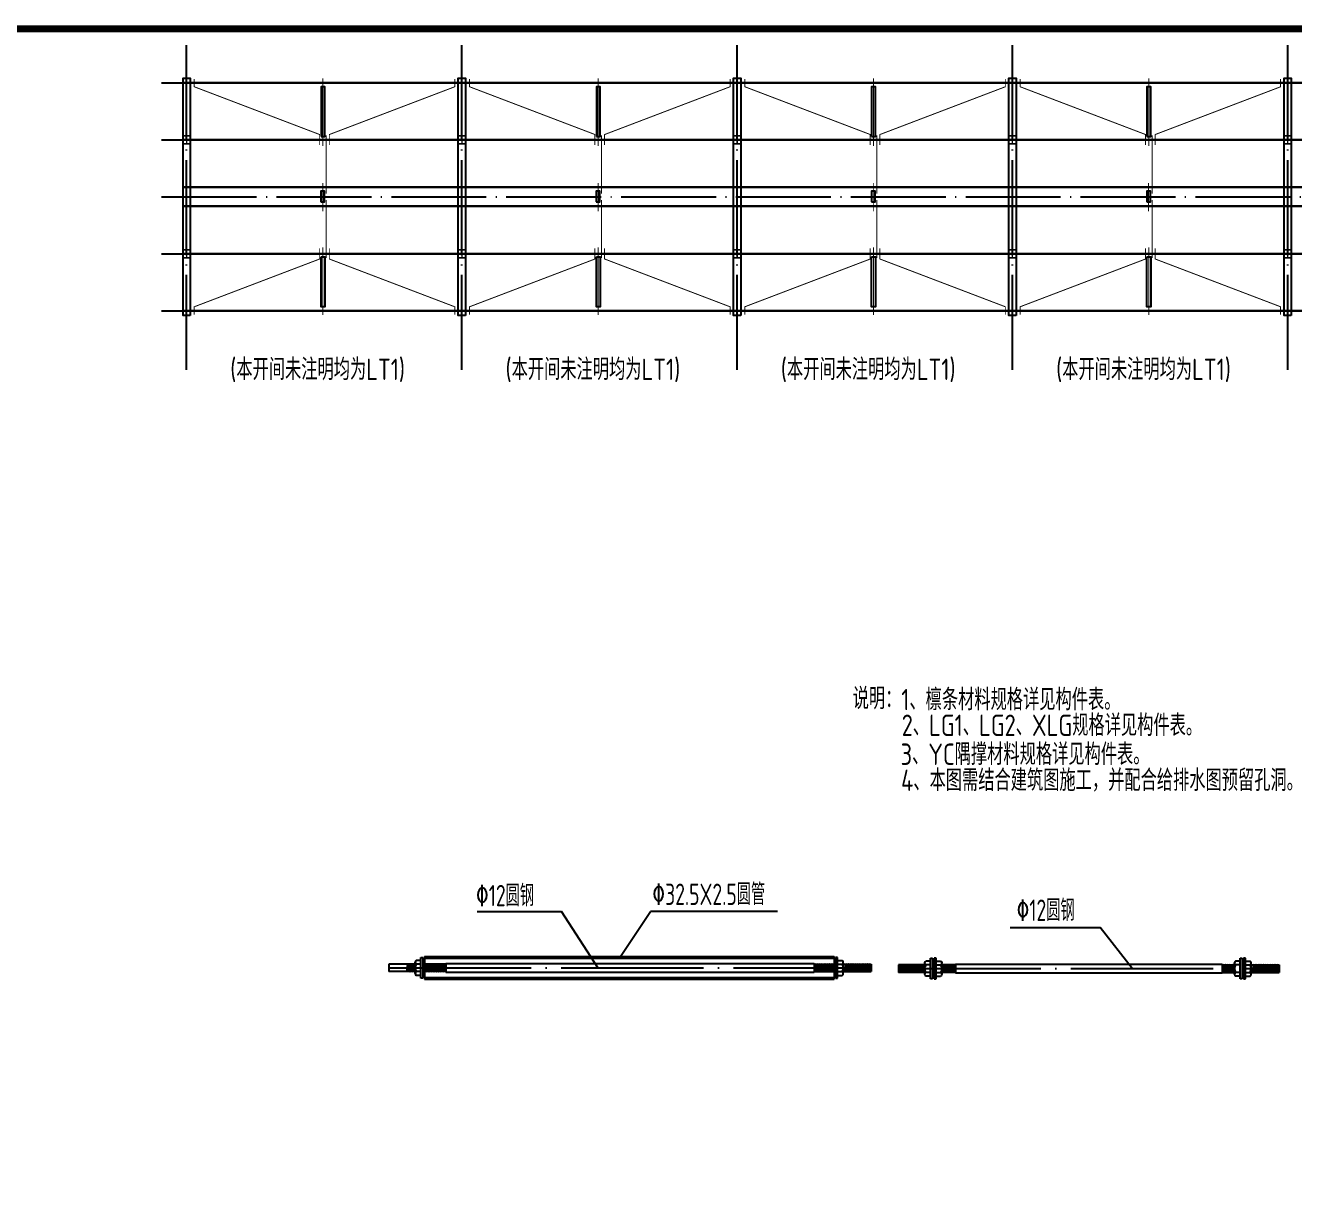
# Model space of a CAD drawing. Extents: x 9539573 to 9710259, y 1656270 to 2510207.
# Drawn here: x 9660731 to 9687451, y 1963311 to 1987895 of the extents above; entities that cross this region are included whole.
import ezdxf

# ---------------------------------------------------------------- set-up
doc = ezdxf.new("R2010")
doc.units = 0
doc.header["$LTSCALE"] = 1000
doc.header["$MEASUREMENT"] = 0
doc.linetypes.add('DOTE', pattern=[2.42, 2, -0.2, 0.02, -0.2])
for name, color, linetype in [('DOTE', 8, 'DOTE'), ('PUB_TEXT', 7, 'CONTINUOUS'), ('PUB_TITLE', 4, 'CONTINUOUS'), ('支撑', 4, 'CONTINUOUS'), ('柱', 2, 'CONTINUOUS'), ('标注文字', 3, 'CONTINUOUS'), ('梁', 4, 'CONTINUOUS'), ('檩条', 150, 'CONTINUOUS'), ('檩条拉条', 1, 'CONTINUOUS')]:
    doc.layers.add(name, color=color, linetype=linetype)
doc.styles.add('TSSD_DIMENSION', font='atssdeng.shx', dxfattribs={"width": 0.7, "bigfont": 'atssdchn.shx'})
doc.styles.add('TSSD_REIN', font='atssdeng.shx', dxfattribs={"width": 0.7, "bigfont": 'atssdchn.shx'})

msp = doc.modelspace()

# ---------------------------------------------------------------- hatches: boundary and pattern name
at = {"layer": '柱'}
for points in [[(9664202.5, 1985585.3), (9664052.5, 1985585.3), (9664052.5, 1985553.3), (9664115.5, 1985553.3), (9664115.5, 1985417.3), (9664052.5, 1985417.3), (9664052.5, 1985385.3), (9664202.5, 1985385.3), (9664202.5, 1985417.3), (9664139.5, 1985417.3), (9664139.5, 1985553.3), (9664202.5, 1985553.3)], [(9670002.5, 1985585.3), (9669852.5, 1985585.3), (9669852.5, 1985553.3), (9669915.5, 1985553.3), (9669915.5, 1985417.3), (9669852.5, 1985417.3), (9669852.5, 1985385.3), (9670002.5, 1985385.3), (9670002.5, 1985417.3), (9669939.5, 1985417.3), (9669939.5, 1985553.3), (9670002.5, 1985553.3)], [(9675802.5, 1985585.3), (9675652.5, 1985585.3), (9675652.5, 1985553.3), (9675715.5, 1985553.3), (9675715.5, 1985417.3), (9675652.5, 1985417.3), (9675652.5, 1985385.3), (9675802.5, 1985385.3), (9675802.5, 1985417.3), (9675739.5, 1985417.3), (9675739.5, 1985553.3), (9675802.5, 1985553.3)], [(9681602.5, 1985585.3), (9681452.5, 1985585.3), (9681452.5, 1985553.3), (9681515.5, 1985553.3), (9681515.5, 1985417.3), (9681452.5, 1985417.3), (9681452.5, 1985385.3), (9681602.5, 1985385.3), (9681602.5, 1985417.3), (9681539.5, 1985417.3), (9681539.5, 1985553.3), (9681602.5, 1985553.3)], [(9687402.5, 1985585.3), (9687252.5, 1985585.3), (9687252.5, 1985553.3), (9687315.5, 1985553.3), (9687315.5, 1985417.3), (9687252.5, 1985417.3), (9687252.5, 1985385.3), (9687402.5, 1985385.3), (9687402.5, 1985417.3), (9687339.5, 1985417.3), (9687339.5, 1985553.3), (9687402.5, 1985553.3)], [(9664202.5, 1983185.3), (9664052.5, 1983185.3), (9664052.5, 1983153.3), (9664115.5, 1983153.3), (9664115.5, 1983017.3), (9664052.5, 1983017.3), (9664052.5, 1982985.3), (9664202.5, 1982985.3), (9664202.5, 1983017.3), (9664139.5, 1983017.3), (9664139.5, 1983153.3), (9664202.5, 1983153.3)], [(9670002.5, 1983185.3), (9669852.5, 1983185.3), (9669852.5, 1983153.3), (9669915.5, 1983153.3), (9669915.5, 1983017.3), (9669852.5, 1983017.3), (9669852.5, 1982985.3), (9670002.5, 1982985.3), (9670002.5, 1983017.3), (9669939.5, 1983017.3), (9669939.5, 1983153.3), (9670002.5, 1983153.3)], [(9675802.5, 1983185.3), (9675652.5, 1983185.3), (9675652.5, 1983153.3), (9675715.5, 1983153.3), (9675715.5, 1983017.3), (9675652.5, 1983017.3), (9675652.5, 1982985.3), (9675802.5, 1982985.3), (9675802.5, 1983017.3), (9675739.5, 1983017.3), (9675739.5, 1983153.3), (9675802.5, 1983153.3)], [(9681602.5, 1983185.3), (9681452.5, 1983185.3), (9681452.5, 1983153.3), (9681515.5, 1983153.3), (9681515.5, 1983017.3), (9681452.5, 1983017.3), (9681452.5, 1982985.3), (9681602.5, 1982985.3), (9681602.5, 1983017.3), (9681539.5, 1983017.3), (9681539.5, 1983153.3), (9681602.5, 1983153.3)], [(9687402.5, 1983185.3), (9687252.5, 1983185.3), (9687252.5, 1983153.3), (9687315.5, 1983153.3), (9687315.5, 1983017.3), (9687252.5, 1983017.3), (9687252.5, 1982985.3), (9687402.5, 1982985.3), (9687402.5, 1983017.3), (9687339.5, 1983017.3), (9687339.5, 1983153.3), (9687402.5, 1983153.3)]]:
    msp.add_hatch(color=3, dxfattribs=at).paths.add_polyline_path(points)

# ---------------------------------------------------------------- linework, layer by layer
at = {"layer": 'DOTE'}
for p, q in [((9664127.5, 1980638.7), (9664127.5, 1987519.9)), ((9669927.5, 1980638.7), (9669927.5, 1987519.9)), ((9675727.5, 1980638.7), (9675727.5, 1987519.9)), ((9681527.5, 1980638.7), (9681527.5, 1987519.9)), ((9687327.5, 1980638.7), (9687327.5, 1987519.9)), ((9663602.5, 1986685.3), (9699452.5, 1986685.3)), ((9663602.5, 1985485.3), (9699452.5, 1985485.3)), ((9663602.5, 1984285.3), (9699452.5, 1984285.3)), ((9663602.5, 1983085.3), (9699452.5, 1983085.3)), ((9663602.5, 1981885.3), (9699452.5, 1981885.3))]:
    msp.add_line(p, q, dxfattribs=at)
at = {"layer": 'DOTE', "color": 8, "linetype": 'DOTE', "ltscale": 1.5}
for p, q in [((9668387.8, 1968044.8), (9678549.8, 1968044.8)), ((9679126.8, 1968028.9), (9687144.5, 1968028.9))]:
    msp.add_line(p, q, dxfattribs=at)
at = {"layer": 'PUB_TITLE', "const_width": 150}
msp.add_lwpolyline([(9602559.4, 1927820.1), (9708759.4, 1927820.1), (9708759.4, 1987820.1), (9602559.4, 1987820.1)], close=True, dxfattribs=at)
at = {"layer": '支撑', "linetype": 'Continuous'}
for p, q in [((9669063.7, 1968263), (9669103.7, 1968263)), ((9669063.7, 1967826.5), (9669063.7, 1968263)), ((9669103.7, 1968263), (9669103.7, 1967826.5)), ((9677803.9, 1968263), (9677803.9, 1967826.5)), ((9677844, 1968263), (9677803.9, 1968263)), ((9677844, 1967826.5), (9677844, 1968263)), ((9679802.7, 1968247.2), (9679842.7, 1968247.2)), ((9679802.7, 1967810.7), (9679802.7, 1968247.2)), ((9679842.7, 1968247.2), (9679842.7, 1967810.7)), ((9679877.2, 1968247.2), (9679877.2, 1967810.7)), ((9679917.3, 1968247.2), (9679877.2, 1968247.2)), ((9679917.3, 1967810.7), (9679917.3, 1968247.2)), ((9686324.1, 1968247.2), (9686364.1, 1968247.2)), ((9686324.1, 1967810.7), (9686324.1, 1968247.2)), ((9686364.1, 1968247.2), (9686364.1, 1967810.7)), ((9686398.6, 1968247.2), (9686398.6, 1967810.7)), ((9686438.7, 1968247.2), (9686398.6, 1968247.2)), ((9686438.7, 1967810.7), (9686438.7, 1968247.2)), ((9668943.6, 1968124.8), (9668387.8, 1968124.8)), ((9668387.8, 1968124.8), (9668387.8, 1967964.7)), ((9668943.6, 1967964.7), (9668387.8, 1967964.7)), ((9668781.6, 1968124.8), (9668759.3, 1967964.7)), ((9668788, 1968134.8), (9668763, 1967954.7)), ((9668791.7, 1968124.8), (9668769.4, 1967964.7)), ((9668781.6, 1968124.8), (9668788, 1968134.8)), ((9668791.7, 1968124.8), (9668788, 1968134.8)), ((9668831.6, 1968124.8), (9668809.4, 1967964.7)), ((9668813, 1967954.7), (9668809.4, 1967964.7)), ((9668838, 1968134.8), (9668813, 1967954.7)), ((9668819.5, 1967964.7), (9668813, 1967954.7)), ((9668841.7, 1968124.8), (9668819.5, 1967964.7)), ((9668831.6, 1968124.8), (9668838, 1968134.8)), ((9668841.7, 1968124.8), (9668838, 1968134.8)), ((9668881.6, 1968124.8), (9668859.4, 1967964.7)), ((9668863.1, 1967954.7), (9668859.4, 1967964.7)), ((9668888.1, 1968134.8), (9668863.1, 1967954.7)), ((9668869.5, 1967964.7), (9668863.1, 1967954.7)), ((9668891.7, 1968124.8), (9668869.5, 1967964.7)), ((9668881.6, 1968124.8), (9668888.1, 1968134.8)), ((9668891.7, 1968124.8), (9668888.1, 1968134.8)), ((9668931.7, 1968124.8), (9668909.4, 1967964.7)), ((9668913.1, 1967954.7), (9668909.4, 1967964.7)), ((9668938.1, 1968134.8), (9668913.1, 1967954.7)), ((9668919.5, 1967964.7), (9668913.1, 1967954.7)), ((9668941.8, 1968124.8), (9668919.5, 1967964.7)), ((9668931.7, 1968124.8), (9668938.1, 1968134.8)), ((9668941.8, 1968124.8), (9668938.1, 1968134.8)), ((9668943.6, 1967926.1), (9668943.6, 1968163.4)), ((9669063.7, 1968203), (9668967.6, 1968203)), ((9669063.7, 1968123.9), (9668967.6, 1968123.9)), ((9669063.7, 1967965.6), (9668967.6, 1967965.6)), ((9669138.2, 1968124.8), (9669103.7, 1968124.8)), ((9669138.2, 1967964.7), (9669103.7, 1967964.7)), ((9669131.8, 1968124.8), (9669109.5, 1967964.7)), ((9669113.2, 1967954.7), (9669109.5, 1967964.7)), ((9669138.2, 1968134.8), (9669113.2, 1967954.7)), ((9669119.6, 1967964.7), (9669113.2, 1967954.7)), ((9669141.9, 1968124.8), (9669119.6, 1967964.7)), ((9669131.8, 1968124.8), (9669138.2, 1968134.8)), ((9669141.9, 1968124.8), (9669138.2, 1968134.8)), ((9669588.5, 1968124.8), (9669138.2, 1968124.8)), ((9669588.5, 1967964.7), (9669138.2, 1967964.7)), ((9669181.8, 1968124.8), (9669159.6, 1967964.7)), ((9669163.2, 1967954.7), (9669159.6, 1967964.7)), ((9669188.2, 1968134.8), (9669163.2, 1967954.7)), ((9669169.7, 1967964.7), (9669163.2, 1967954.7)), ((9669191.9, 1968124.8), (9669169.7, 1967964.7)), ((9669181.8, 1968124.8), (9669188.2, 1968134.8)), ((9669191.9, 1968124.8), (9669188.2, 1968134.8)), ((9669231.8, 1968124.8), (9669209.6, 1967964.7)), ((9669213.3, 1967954.7), (9669209.6, 1967964.7)), ((9669238.3, 1968134.8), (9669213.3, 1967954.7)), ((9669219.7, 1967964.7), (9669213.3, 1967954.7)), ((9669241.9, 1968124.8), (9669219.7, 1967964.7)), ((9669231.8, 1968124.8), (9669238.3, 1968134.8)), ((9669241.9, 1968124.8), (9669238.3, 1968134.8)), ((9669281.9, 1968124.8), (9669259.6, 1967964.7)), ((9669263.3, 1967954.7), (9669259.6, 1967964.7)), ((9669288.3, 1968134.8), (9669263.3, 1967954.7)), ((9669269.7, 1967964.7), (9669263.3, 1967954.7)), ((9669292, 1968124.8), (9669269.7, 1967964.7)), ((9669281.9, 1968124.8), (9669288.3, 1968134.8)), ((9669292, 1968124.8), (9669288.3, 1968134.8)), ((9669331.9, 1968124.8), (9669309.6, 1967964.7)), ((9669313.3, 1967954.7), (9669309.6, 1967964.7)), ((9669338.3, 1968134.8), (9669313.3, 1967954.7)), ((9669319.7, 1967964.7), (9669313.3, 1967954.7)), ((9669342, 1968124.8), (9669319.7, 1967964.7)), ((9669331.9, 1968124.8), (9669338.3, 1968134.8)), ((9669342, 1968124.8), (9669338.3, 1968134.8)), ((9669381.9, 1968124.8), (9669359.7, 1967964.7)), ((9669363.3, 1967954.7), (9669359.7, 1967964.7)), ((9669388.3, 1968134.8), (9669363.3, 1967954.7)), ((9669369.8, 1967964.7), (9669363.3, 1967954.7)), ((9669392, 1968124.8), (9669369.8, 1967964.7)), ((9669381.9, 1968124.8), (9669388.3, 1968134.8)), ((9669392, 1968124.8), (9669388.3, 1968134.8)), ((9669431.9, 1968124.8), (9669409.7, 1967964.7)), ((9669413.4, 1967954.7), (9669409.7, 1967964.7)), ((9669438.4, 1968134.8), (9669413.4, 1967954.7)), ((9669419.8, 1967964.7), (9669413.4, 1967954.7)), ((9669442, 1968124.8), (9669419.8, 1967964.7)), ((9669431.9, 1968124.8), (9669438.4, 1968134.8)), ((9669442, 1968124.8), (9669438.4, 1968134.8)), ((9669482, 1968124.8), (9669459.7, 1967964.7)), ((9669463.4, 1967954.7), (9669459.7, 1967964.7)), ((9669488.4, 1968134.8), (9669463.4, 1967954.7)), ((9669469.8, 1967964.7), (9669463.4, 1967954.7)), ((9669492.1, 1968124.8), (9669469.8, 1967964.7)), ((9669482, 1968124.8), (9669488.4, 1968134.8)), ((9669492.1, 1968124.8), (9669488.4, 1968134.8)), ((9669532, 1968124.8), (9669509.8, 1967964.7)), ((9669513.4, 1967954.7), (9669509.8, 1967964.7)), ((9669538.4, 1968134.8), (9669513.4, 1967954.7)), ((9669519.9, 1967964.7), (9669513.4, 1967954.7)), ((9669542.1, 1968124.8), (9669519.9, 1967964.7)), ((9669532, 1968124.8), (9669538.4, 1968134.8)), ((9669542.1, 1968124.8), (9669538.4, 1968134.8)), ((9669582, 1968124.8), (9669559.8, 1967964.7)), ((9669563.4, 1967954.7), (9669559.8, 1967964.7)), ((9669588.5, 1968134.8), (9669563.4, 1967954.7)), ((9669569.9, 1967964.7), (9669563.4, 1967954.7)), ((9669588.5, 1968098.4), (9669569.9, 1967964.7)), ((9669582, 1968124.8), (9669588.5, 1968134.8)), ((9669588.5, 1968134.8), (9669588.5, 1967954.7)), ((9669588.5, 1968134.8), (9677349.2, 1968134.8)), ((9669588.5, 1967954.7), (9677349.2, 1967954.7)), ((9677349.2, 1968134.8), (9677349.2, 1967954.7)), ((9677349.2, 1968134.8), (9677374.2, 1967954.7)), ((9677355.6, 1968124.8), (9677349.2, 1968134.8)), ((9677349.2, 1968124.8), (9677769.4, 1968124.8)), ((9677349.2, 1968098.4), (9677367.8, 1967964.7)), ((9677349.2, 1967964.7), (9677769.4, 1967964.7)), ((9677355.6, 1968124.8), (9677377.9, 1967964.7)), ((9677367.8, 1967964.7), (9677374.2, 1967954.7)), ((9677374.2, 1967954.7), (9677377.9, 1967964.7)), ((9677395.5, 1968124.8), (9677399.2, 1968134.8)), ((9677395.5, 1968124.8), (9677417.8, 1967964.7)), ((9677399.2, 1968134.8), (9677424.2, 1967954.7)), ((9677405.7, 1968124.8), (9677399.2, 1968134.8)), ((9677405.7, 1968124.8), (9677427.9, 1967964.7)), ((9677417.8, 1967964.7), (9677424.2, 1967954.7)), ((9677424.2, 1967954.7), (9677427.9, 1967964.7)), ((9677445.6, 1968124.8), (9677449.2, 1968134.8)), ((9677445.6, 1968124.8), (9677467.8, 1967964.7)), ((9677449.2, 1968134.8), (9677474.3, 1967954.7)), ((9677455.7, 1968124.8), (9677449.2, 1968134.8)), ((9677455.7, 1968124.8), (9677477.9, 1967964.7)), ((9677467.8, 1967964.7), (9677474.3, 1967954.7)), ((9677474.3, 1967954.7), (9677477.9, 1967964.7)), ((9677495.6, 1968124.8), (9677499.3, 1968134.8)), ((9677495.6, 1968124.8), (9677517.8, 1967964.7)), ((9677499.3, 1968134.8), (9677524.3, 1967954.7)), ((9677505.7, 1968124.8), (9677499.3, 1968134.8)), ((9677505.7, 1968124.8), (9677527.9, 1967964.7)), ((9677517.8, 1967964.7), (9677524.3, 1967954.7)), ((9677524.3, 1967954.7), (9677527.9, 1967964.7)), ((9677545.6, 1968124.8), (9677549.3, 1968134.8)), ((9677545.6, 1968124.8), (9677567.9, 1967964.7)), ((9677555.7, 1968124.8), (9677549.3, 1968134.8)), ((9677549.3, 1968134.8), (9677574.3, 1967954.7)), ((9677555.7, 1968124.8), (9677578, 1967964.7)), ((9677567.9, 1967964.7), (9677574.3, 1967954.7)), ((9677574.3, 1967954.7), (9677578, 1967964.7)), ((9677595.7, 1968124.8), (9677599.3, 1968134.8)), ((9677595.7, 1968124.8), (9677617.9, 1967964.7)), ((9677605.8, 1968124.8), (9677599.3, 1968134.8)), ((9677599.3, 1968134.8), (9677624.3, 1967954.7)), ((9677605.8, 1968124.8), (9677628, 1967964.7)), ((9677617.9, 1967964.7), (9677624.3, 1967954.7)), ((9677624.3, 1967954.7), (9677628, 1967964.7)), ((9677645.7, 1968124.8), (9677649.3, 1968134.8)), ((9677645.7, 1968124.8), (9677667.9, 1967964.7)), ((9677655.8, 1968124.8), (9677649.3, 1968134.8)), ((9677649.3, 1968134.8), (9677674.4, 1967954.7)), ((9677655.8, 1968124.8), (9677678, 1967964.7)), ((9677667.9, 1967964.7), (9677674.4, 1967954.7)), ((9677674.4, 1967954.7), (9677678, 1967964.7)), ((9677695.7, 1968124.8), (9677699.4, 1968134.8)), ((9677695.7, 1968124.8), (9677717.9, 1967964.7)), ((9677705.8, 1968124.8), (9677699.4, 1968134.8)), ((9677699.4, 1968134.8), (9677724.4, 1967954.7)), ((9677705.8, 1968124.8), (9677728, 1967964.7)), ((9677717.9, 1967964.7), (9677724.4, 1967954.7)), ((9677724.4, 1967954.7), (9677728, 1967964.7)), ((9677745.7, 1968124.8), (9677749.4, 1968134.8)), ((9677745.7, 1968124.8), (9677768, 1967964.7)), ((9677749.4, 1968134.8), (9677774.4, 1967954.7)), ((9677755.8, 1968124.8), (9677749.4, 1968134.8)), ((9677755.8, 1968124.8), (9677778.1, 1967964.7)), ((9677768, 1967964.7), (9677774.4, 1967954.7)), ((9677769.4, 1968124.8), (9677803.9, 1968124.8)), ((9677769.4, 1967964.7), (9677803.9, 1967964.7)), ((9677774.4, 1967954.7), (9677778.1, 1967964.7)), ((9677795.8, 1968124.8), (9677799.4, 1968134.8)), ((9677795.8, 1968124.8), (9677803.9, 1968066)), ((9677803.9, 1968127.8), (9677799.4, 1968134.8)), ((9677799.4, 1968134.8), (9677803.9, 1968102.4)), ((9677844, 1968203), (9677940, 1968203)), ((9677844, 1968123.9), (9677940, 1968123.9)), ((9677844, 1967965.6), (9677940, 1967965.6)), ((9677964, 1967926.1), (9677964, 1968163.4)), ((9677964, 1968124.8), (9678549.8, 1968124.8)), ((9677964, 1968066.7), (9677978.2, 1967964.7)), ((9677964, 1968030.3), (9677974.5, 1967954.7)), ((9677964, 1967994), (9677968.1, 1967964.7)), ((9677964, 1967964.7), (9678549.8, 1967964.7)), ((9677968.1, 1967964.7), (9677974.5, 1967954.7)), ((9677974.5, 1967954.7), (9677978.2, 1967964.7)), ((9677995.9, 1968124.8), (9677999.5, 1968134.8)), ((9677995.9, 1968124.8), (9678018.1, 1967964.7)), ((9677999.5, 1968134.8), (9678024.6, 1967954.7)), ((9678006, 1968124.8), (9677999.5, 1968134.8)), ((9678006, 1968124.8), (9678028.2, 1967964.7)), ((9678018.1, 1967964.7), (9678024.6, 1967954.7)), ((9678024.6, 1967954.7), (9678028.2, 1967964.7)), ((9678045.9, 1968124.8), (9678049.6, 1968134.8)), ((9678045.9, 1968124.8), (9678068.1, 1967964.7)), ((9678049.6, 1968134.8), (9678074.6, 1967954.7)), ((9678056, 1968124.8), (9678049.6, 1968134.8)), ((9678056, 1968124.8), (9678078.2, 1967964.7)), ((9678068.1, 1967964.7), (9678074.6, 1967954.7)), ((9678074.6, 1967954.7), (9678078.2, 1967964.7)), ((9678095.9, 1968124.8), (9678099.6, 1968134.8)), ((9678095.9, 1968124.8), (9678118.2, 1967964.7)), ((9678099.6, 1968134.8), (9678124.6, 1967954.7)), ((9678106, 1968124.8), (9678099.6, 1968134.8)), ((9678106, 1968124.8), (9678128.3, 1967964.7)), ((9678118.2, 1967964.7), (9678124.6, 1967954.7)), ((9678124.6, 1967954.7), (9678128.3, 1967964.7)), ((9678146, 1968124.8), (9678149.6, 1968134.8)), ((9678146, 1968124.8), (9678168.2, 1967964.7)), ((9678149.6, 1968134.8), (9678174.6, 1967954.7)), ((9678156.1, 1968124.8), (9678149.6, 1968134.8)), ((9678156.1, 1968124.8), (9678178.3, 1967964.7)), ((9678168.2, 1967964.7), (9678174.6, 1967954.7)), ((9678174.6, 1967954.7), (9678178.3, 1967964.7)), ((9678196, 1968124.8), (9678199.6, 1968134.8)), ((9678196, 1968124.8), (9678218.2, 1967964.7)), ((9678199.6, 1968134.8), (9678224.7, 1967954.7)), ((9678206.1, 1968124.8), (9678199.6, 1968134.8)), ((9678206.1, 1968124.8), (9678228.3, 1967964.7)), ((9678218.2, 1967964.7), (9678224.7, 1967954.7)), ((9678224.7, 1967954.7), (9678228.3, 1967964.7)), ((9678246, 1968124.8), (9678249.7, 1968134.8)), ((9678246, 1968124.8), (9678268.2, 1967964.7)), ((9678249.7, 1968134.8), (9678274.7, 1967954.7)), ((9678256.1, 1968124.8), (9678249.7, 1968134.8)), ((9678256.1, 1968124.8), (9678278.3, 1967964.7)), ((9678268.2, 1967964.7), (9678274.7, 1967954.7)), ((9678274.7, 1967954.7), (9678278.3, 1967964.7)), ((9678296, 1968124.8), (9678299.7, 1968134.8)), ((9678296, 1968124.8), (9678318.3, 1967964.7)), ((9678299.7, 1968134.8), (9678324.7, 1967954.7)), ((9678306.1, 1968124.8), (9678299.7, 1968134.8)), ((9678306.1, 1968124.8), (9678328.4, 1967964.7)), ((9678318.3, 1967964.7), (9678324.7, 1967954.7)), ((9678324.7, 1967954.7), (9678328.4, 1967964.7)), ((9678346.1, 1968124.8), (9678349.7, 1968134.8)), ((9678346.1, 1968124.8), (9678368.3, 1967964.7)), ((9678349.7, 1968134.8), (9678374.7, 1967954.7)), ((9678356.2, 1968124.8), (9678349.7, 1968134.8)), ((9678356.2, 1968124.8), (9678378.4, 1967964.7)), ((9678368.3, 1967964.7), (9678374.7, 1967954.7)), ((9678374.7, 1967954.7), (9678378.4, 1967964.7)), ((9678396.1, 1968124.8), (9678399.8, 1968134.8)), ((9678396.1, 1968124.8), (9678418.3, 1967964.7)), ((9678399.8, 1968134.8), (9678424.8, 1967954.7)), ((9678406.2, 1968124.8), (9678399.8, 1968134.8)), ((9678406.2, 1968124.8), (9678428.4, 1967964.7)), ((9678418.3, 1967964.7), (9678424.8, 1967954.7)), ((9678424.8, 1967954.7), (9678428.4, 1967964.7)), ((9678446.1, 1968124.8), (9678449.8, 1968134.8)), ((9678446.1, 1968124.8), (9678468.4, 1967964.7)), ((9678449.8, 1968134.8), (9678474.8, 1967954.7)), ((9678456.2, 1968124.8), (9678449.8, 1968134.8)), ((9678456.2, 1968124.8), (9678478.5, 1967964.7)), ((9678468.4, 1967964.7), (9678474.8, 1967954.7)), ((9678474.8, 1967954.7), (9678478.5, 1967964.7)), ((9678496.1, 1968124.8), (9678499.8, 1968134.8)), ((9678496.1, 1968124.8), (9678518.4, 1967964.7)), ((9678499.8, 1968134.8), (9678524.8, 1967954.7)), ((9678506.2, 1968124.8), (9678499.8, 1968134.8)), ((9678506.2, 1968124.8), (9678528.5, 1967964.7)), ((9678518.4, 1967964.7), (9678524.8, 1967954.7)), ((9678524.8, 1967954.7), (9678528.5, 1967964.7)), ((9678549.8, 1968124.8), (9678549.8, 1967964.7)), ((9679682.6, 1968109), (9679126.8, 1968109)), ((9679126.8, 1968109), (9679126.8, 1967948.9)), ((9679682.6, 1967948.9), (9679126.8, 1967948.9)), ((9679170.4, 1968109), (9679148.2, 1967948.9)), ((9679151.9, 1967938.9), (9679148.2, 1967948.9)), ((9679176.9, 1968119), (9679151.9, 1967938.9)), ((9679158.3, 1967948.9), (9679151.9, 1967938.9)), ((9679180.5, 1968109), (9679158.3, 1967948.9)), ((9679170.4, 1968109), (9679176.9, 1968119)), ((9679180.5, 1968109), (9679176.9, 1968119)), ((9679220.5, 1968109), (9679198.2, 1967948.9)), ((9679201.9, 1967938.9), (9679198.2, 1967948.9)), ((9679226.9, 1968119), (9679201.9, 1967938.9)), ((9679208.3, 1967948.9), (9679201.9, 1967938.9)), ((9679230.6, 1968109), (9679208.3, 1967948.9)), ((9679220.5, 1968109), (9679226.9, 1968119)), ((9679230.6, 1968109), (9679226.9, 1968119)), ((9679270.5, 1968109), (9679248.2, 1967948.9)), ((9679251.9, 1967938.9), (9679248.2, 1967948.9)), ((9679276.9, 1968119), (9679251.9, 1967938.9)), ((9679258.3, 1967948.9), (9679251.9, 1967938.9)), ((9679280.6, 1968109), (9679258.3, 1967948.9)), ((9679270.5, 1968109), (9679276.9, 1968119)), ((9679280.6, 1968109), (9679276.9, 1968119)), ((9679320.5, 1968109), (9679298.3, 1967948.9)), ((9679301.9, 1967938.9), (9679298.3, 1967948.9)), ((9679326.9, 1968119), (9679301.9, 1967938.9)), ((9679308.4, 1967948.9), (9679301.9, 1967938.9)), ((9679330.6, 1968109), (9679308.4, 1967948.9)), ((9679320.5, 1968109), (9679326.9, 1968119)), ((9679330.6, 1968109), (9679326.9, 1968119)), ((9679370.5, 1968109), (9679348.3, 1967948.9)), ((9679352, 1967938.9), (9679348.3, 1967948.9)), ((9679377, 1968119), (9679352, 1967938.9)), ((9679358.4, 1967948.9), (9679352, 1967938.9)), ((9679380.6, 1968109), (9679358.4, 1967948.9)), ((9679370.5, 1968109), (9679377, 1968119)), ((9679380.6, 1968109), (9679377, 1968119)), ((9679420.6, 1968109), (9679398.3, 1967948.9)), ((9679402, 1967938.9), (9679398.3, 1967948.9)), ((9679427, 1968119), (9679402, 1967938.9)), ((9679408.4, 1967948.9), (9679402, 1967938.9)), ((9679430.7, 1968109), (9679408.4, 1967948.9)), ((9679420.6, 1968109), (9679427, 1968119)), ((9679430.7, 1968109), (9679427, 1968119)), ((9679470.6, 1968109), (9679448.4, 1967948.9)), ((9679452, 1967938.9), (9679448.4, 1967948.9)), ((9679477, 1968119), (9679452, 1967938.9)), ((9679458.5, 1967948.9), (9679452, 1967938.9)), ((9679480.7, 1968109), (9679458.5, 1967948.9)), ((9679470.6, 1968109), (9679477, 1968119)), ((9679480.7, 1968109), (9679477, 1968119)), ((9679520.6, 1968109), (9679498.4, 1967948.9)), ((9679502, 1967938.9), (9679498.4, 1967948.9)), ((9679527.1, 1968119), (9679502, 1967938.9)), ((9679508.5, 1967948.9), (9679502, 1967938.9)), ((9679530.7, 1968109), (9679508.5, 1967948.9)), ((9679520.6, 1968109), (9679527.1, 1968119)), ((9679530.7, 1968109), (9679527.1, 1968119)), ((9679570.6, 1968109), (9679548.4, 1967948.9)), ((9679552.1, 1967938.9), (9679548.4, 1967948.9)), ((9679577.1, 1968119), (9679552.1, 1967938.9)), ((9679558.5, 1967948.9), (9679552.1, 1967938.9)), ((9679580.7, 1968109), (9679558.5, 1967948.9)), ((9679570.6, 1968109), (9679577.1, 1968119)), ((9679580.7, 1968109), (9679577.1, 1968119)), ((9679620.7, 1968109), (9679598.4, 1967948.9)), ((9679602.1, 1967938.9), (9679598.4, 1967948.9)), ((9679627.1, 1968119), (9679602.1, 1967938.9)), ((9679608.5, 1967948.9), (9679602.1, 1967938.9)), ((9679630.8, 1968109), (9679608.5, 1967948.9)), ((9679620.7, 1968109), (9679627.1, 1968119)), ((9679630.8, 1968109), (9679627.1, 1968119)), ((9679670.7, 1968109), (9679648.5, 1967948.9)), ((9679652.1, 1967938.9), (9679648.5, 1967948.9)), ((9679677.1, 1968119), (9679652.1, 1967938.9)), ((9679658.6, 1967948.9), (9679652.1, 1967938.9)), ((9679680.8, 1968109), (9679658.6, 1967948.9)), ((9679670.7, 1968109), (9679677.1, 1968119)), ((9679680.8, 1968109), (9679677.1, 1968119)), ((9679682.6, 1967910.3), (9679682.6, 1968147.6)), ((9679802.7, 1968187.2), (9679706.7, 1968187.2)), ((9679802.7, 1968108.1), (9679706.7, 1968108.1)), ((9679802.7, 1967949.8), (9679706.7, 1967949.8)), ((9679877.2, 1968109), (9679842.7, 1968109)), ((9679877.2, 1967948.9), (9679842.7, 1967948.9)), ((9679917.3, 1968187.2), (9680013.3, 1968187.2)), ((9679917.3, 1968108.1), (9680013.3, 1968108.1)), ((9679917.3, 1967949.8), (9680013.3, 1967949.8)), ((9680037.3, 1967910.3), (9680037.3, 1968147.6)), ((9680327.5, 1968109), (9680037.3, 1968109)), ((9680327.5, 1967948.9), (9680037.3, 1967948.9)), ((9680070.9, 1968109), (9680048.7, 1967948.9)), ((9680052.3, 1967938.9), (9680048.7, 1967948.9)), ((9680077.4, 1968119), (9680052.3, 1967938.9)), ((9680058.8, 1967948.9), (9680052.3, 1967938.9)), ((9680081, 1968109), (9680058.8, 1967948.9)), ((9680070.9, 1968109), (9680077.4, 1968119)), ((9680081, 1968109), (9680077.4, 1968119)), ((9680120.9, 1968109), (9680098.7, 1967948.9)), ((9680102.4, 1967938.9), (9680098.7, 1967948.9)), ((9680127.4, 1968119), (9680102.4, 1967938.9)), ((9680108.8, 1967948.9), (9680102.4, 1967938.9)), ((9680131, 1968109), (9680108.8, 1967948.9)), ((9680120.9, 1968109), (9680127.4, 1968119)), ((9680131, 1968109), (9680127.4, 1968119)), ((9680171, 1968109), (9680148.7, 1967948.9)), ((9680152.4, 1967938.9), (9680148.7, 1967948.9)), ((9680177.4, 1968119), (9680152.4, 1967938.9)), ((9680158.8, 1967948.9), (9680152.4, 1967938.9)), ((9680181.1, 1968109), (9680158.8, 1967948.9)), ((9680171, 1968109), (9680177.4, 1968119)), ((9680181.1, 1968109), (9680177.4, 1968119)), ((9680221, 1968109), (9680198.8, 1967948.9)), ((9680202.4, 1967938.9), (9680198.8, 1967948.9)), ((9680227.4, 1968119), (9680202.4, 1967938.9)), ((9680208.9, 1967948.9), (9680202.4, 1967938.9)), ((9680231.1, 1968109), (9680208.9, 1967948.9)), ((9680221, 1968109), (9680227.4, 1968119)), ((9680231.1, 1968109), (9680227.4, 1968119)), ((9680271, 1968109), (9680248.8, 1967948.9)), ((9680252.4, 1967938.9), (9680248.8, 1967948.9)), ((9680277.5, 1968119), (9680252.4, 1967938.9)), ((9680258.9, 1967948.9), (9680252.4, 1967938.9)), ((9680281.1, 1968109), (9680258.9, 1967948.9)), ((9680271, 1968109), (9680277.5, 1968119)), ((9680281.1, 1968109), (9680277.5, 1968119)), ((9680321.1, 1968109), (9680298.8, 1967948.9)), ((9680302.5, 1967938.9), (9680298.8, 1967948.9)), ((9680327.5, 1968119), (9680302.5, 1967938.9)), ((9680308.9, 1967948.9), (9680302.5, 1967938.9)), ((9680327.5, 1968082.6), (9680308.9, 1967948.9)), ((9680321.1, 1968109), (9680327.5, 1968119)), ((9680327.5, 1968119), (9680327.5, 1967938.9)), ((9680327.5, 1968119), (9685943.9, 1968119)), ((9685943.9, 1968119), (9685943.9, 1967938.9)), ((9685943.9, 1968119), (9685968.9, 1967938.9)), ((9685950.3, 1968109), (9685943.9, 1968119)), ((9685943.9, 1968109), (9686204, 1968109)), ((9685943.9, 1968082.6), (9685962.5, 1967948.9)), ((9685943.9, 1967948.9), (9686204, 1967948.9)), ((9685950.3, 1968109), (9685972.6, 1967948.9)), ((9685962.5, 1967948.9), (9685968.9, 1967938.9)), ((9685968.9, 1967938.9), (9685972.6, 1967948.9)), ((9685990.3, 1968109), (9685993.9, 1968119)), ((9685990.3, 1968109), (9686012.5, 1967948.9)), ((9685993.9, 1968119), (9686018.9, 1967938.9)), ((9686000.4, 1968109), (9685993.9, 1968119)), ((9686000.4, 1968109), (9686022.6, 1967948.9)), ((9686012.5, 1967948.9), (9686018.9, 1967938.9)), ((9686018.9, 1967938.9), (9686022.6, 1967948.9)), ((9686040.3, 1968109), (9686044, 1968119)), ((9686040.3, 1968109), (9686062.5, 1967948.9)), ((9686044, 1968119), (9686069, 1967938.9)), ((9686050.4, 1968109), (9686044, 1968119)), ((9686050.4, 1968109), (9686072.6, 1967948.9)), ((9686062.5, 1967948.9), (9686069, 1967938.9)), ((9686069, 1967938.9), (9686072.6, 1967948.9)), ((9686090.3, 1968109), (9686094, 1968119)), ((9686090.3, 1968109), (9686112.6, 1967948.9)), ((9686094, 1968119), (9686119, 1967938.9)), ((9686100.4, 1968109), (9686094, 1968119)), ((9686100.4, 1968109), (9686122.7, 1967948.9)), ((9686112.6, 1967948.9), (9686119, 1967938.9)), ((9686119, 1967938.9), (9686122.7, 1967948.9)), ((9686140.3, 1968109), (9686144, 1968119)), ((9686140.3, 1968109), (9686162.6, 1967948.9)), ((9686150.4, 1968109), (9686144, 1968119)), ((9686144, 1968119), (9686169, 1967938.9)), ((9686150.4, 1968109), (9686172.7, 1967948.9)), ((9686162.6, 1967948.9), (9686169, 1967938.9)), ((9686169, 1967938.9), (9686172.7, 1967948.9)), ((9686190.4, 1968109), (9686194, 1968119)), ((9686190.4, 1968109), (9686204, 1968010.6)), ((9686200.5, 1968109), (9686194, 1968119)), ((9686194, 1968119), (9686204, 1968047)), ((9686200.5, 1968109), (9686204, 1968083.3)), ((9686204, 1967910.3), (9686204, 1968147.6)), ((9686324.1, 1968187.2), (9686228.1, 1968187.2)), ((9686324.1, 1968108.1), (9686228.1, 1968108.1)), ((9686324.1, 1967949.8), (9686228.1, 1967949.8)), ((9686364.1, 1968109), (9686398.6, 1968109)), ((9686364.1, 1967948.9), (9686398.6, 1967948.9)), ((9686438.7, 1968187.2), (9686534.7, 1968187.2)), ((9686438.7, 1968108.1), (9686534.7, 1968108.1)), ((9686438.7, 1967949.8), (9686534.7, 1967949.8)), ((9686558.7, 1967910.3), (9686558.7, 1968147.6)), ((9686558.7, 1968109), (9687144.5, 1968109)), ((9686558.7, 1968050.9), (9686572.9, 1967948.9)), ((9686558.7, 1968014.5), (9686569.2, 1967938.9)), ((9686558.7, 1967978.2), (9686562.8, 1967948.9)), ((9686558.7, 1967948.9), (9687144.5, 1967948.9)), ((9686562.8, 1967948.9), (9686569.2, 1967938.9)), ((9686569.2, 1967938.9), (9686572.9, 1967948.9)), ((9686590.6, 1968109), (9686594.3, 1968119)), ((9686590.6, 1968109), (9686612.8, 1967948.9)), ((9686594.3, 1968119), (9686619.3, 1967938.9)), ((9686600.7, 1968109), (9686594.3, 1968119)), ((9686600.7, 1968109), (9686622.9, 1967948.9)), ((9686612.8, 1967948.9), (9686619.3, 1967938.9)), ((9686619.3, 1967938.9), (9686622.9, 1967948.9)), ((9686640.6, 1968109), (9686644.3, 1968119)), ((9686640.6, 1968109), (9686662.9, 1967948.9)), ((9686644.3, 1968119), (9686669.3, 1967938.9)), ((9686650.7, 1968109), (9686644.3, 1968119)), ((9686650.7, 1968109), (9686673, 1967948.9)), ((9686662.9, 1967948.9), (9686669.3, 1967938.9)), ((9686669.3, 1967938.9), (9686673, 1967948.9)), ((9686690.6, 1968109), (9686694.3, 1968119)), ((9686690.6, 1968109), (9686712.9, 1967948.9)), ((9686694.3, 1968119), (9686719.3, 1967938.9)), ((9686700.7, 1968109), (9686694.3, 1968119)), ((9686700.7, 1968109), (9686723, 1967948.9)), ((9686712.9, 1967948.9), (9686719.3, 1967938.9)), ((9686719.3, 1967938.9), (9686723, 1967948.9)), ((9686740.7, 1968109), (9686744.3, 1968119)), ((9686740.7, 1968109), (9686762.9, 1967948.9)), ((9686744.3, 1968119), (9686769.3, 1967938.9)), ((9686750.8, 1968109), (9686744.3, 1968119)), ((9686750.8, 1968109), (9686773, 1967948.9)), ((9686762.9, 1967948.9), (9686769.3, 1967938.9)), ((9686769.3, 1967938.9), (9686773, 1967948.9)), ((9686790.7, 1968109), (9686794.4, 1968119)), ((9686790.7, 1968109), (9686812.9, 1967948.9)), ((9686794.4, 1968119), (9686819.4, 1967938.9)), ((9686800.8, 1968109), (9686794.4, 1968119)), ((9686800.8, 1968109), (9686823, 1967948.9)), ((9686812.9, 1967948.9), (9686819.4, 1967938.9)), ((9686819.4, 1967938.9), (9686823, 1967948.9)), ((9686840.7, 1968109), (9686844.4, 1968119)), ((9686840.7, 1968109), (9686863, 1967948.9)), ((9686844.4, 1968119), (9686869.4, 1967938.9)), ((9686850.8, 1968109), (9686844.4, 1968119)), ((9686850.8, 1968109), (9686873.1, 1967948.9)), ((9686863, 1967948.9), (9686869.4, 1967938.9)), ((9686869.4, 1967938.9), (9686873.1, 1967948.9)), ((9686890.8, 1968109), (9686894.4, 1968119)), ((9686890.8, 1968109), (9686913, 1967948.9)), ((9686894.4, 1968119), (9686919.4, 1967938.9)), ((9686900.9, 1968109), (9686894.4, 1968119)), ((9686900.9, 1968109), (9686923.1, 1967948.9)), ((9686913, 1967948.9), (9686919.4, 1967938.9)), ((9686919.4, 1967938.9), (9686923.1, 1967948.9)), ((9686940.8, 1968109), (9686944.4, 1968119)), ((9686940.8, 1968109), (9686963, 1967948.9)), ((9686944.4, 1968119), (9686969.5, 1967938.9)), ((9686950.9, 1968109), (9686944.4, 1968119)), ((9686950.9, 1968109), (9686973.1, 1967948.9)), ((9686963, 1967948.9), (9686969.5, 1967938.9)), ((9686969.5, 1967938.9), (9686973.1, 1967948.9)), ((9686990.8, 1968109), (9686994.5, 1968119)), ((9686990.8, 1968109), (9687013, 1967948.9)), ((9686994.5, 1968119), (9687019.5, 1967938.9)), ((9687000.9, 1968109), (9686994.5, 1968119)), ((9687000.9, 1968109), (9687023.1, 1967948.9)), ((9687013, 1967948.9), (9687019.5, 1967938.9)), ((9687019.5, 1967938.9), (9687023.1, 1967948.9)), ((9687040.8, 1968109), (9687044.5, 1968119)), ((9687040.8, 1968109), (9687063.1, 1967948.9)), ((9687044.5, 1968119), (9687069.5, 1967938.9)), ((9687050.9, 1968109), (9687044.5, 1968119)), ((9687050.9, 1968109), (9687073.2, 1967948.9)), ((9687063.1, 1967948.9), (9687069.5, 1967938.9)), ((9687069.5, 1967938.9), (9687073.2, 1967948.9)), ((9687090.9, 1968109), (9687094.5, 1968119)), ((9687090.9, 1968109), (9687113.1, 1967948.9)), ((9687094.5, 1968119), (9687119.5, 1967938.9)), ((9687101, 1968109), (9687094.5, 1968119)), ((9687101, 1968109), (9687123.2, 1967948.9)), ((9687113.1, 1967948.9), (9687119.5, 1967938.9)), ((9687119.5, 1967938.9), (9687123.2, 1967948.9)), ((9687144.5, 1968109), (9687144.5, 1967948.9)), ((9669063.7, 1967886.5), (9668967.6, 1967886.5)), ((9669103.7, 1967826.5), (9669063.7, 1967826.5)), ((9677803.9, 1967826.5), (9677844, 1967826.5)), ((9677844, 1967886.5), (9677940, 1967886.5)), ((9679802.7, 1967870.7), (9679706.7, 1967870.7)), ((9679842.7, 1967810.7), (9679802.7, 1967810.7)), ((9679877.2, 1967810.7), (9679917.3, 1967810.7)), ((9679917.3, 1967870.7), (9680013.3, 1967870.7)), ((9680327.5, 1967938.9), (9685943.9, 1967938.9)), ((9686324.1, 1967870.7), (9686228.1, 1967870.7)), ((9686364.1, 1967810.7), (9686324.1, 1967810.7)), ((9686398.6, 1967810.7), (9686438.7, 1967810.7)), ((9686438.7, 1967870.7), (9686534.7, 1967870.7))]:
    msp.add_line(p, q, dxfattribs=at)
at = {"layer": '支撑', "color": 5, "linetype": 'Continuous'}
for p, q in [((9669138.2, 1968284.9), (9669138.2, 1967804.6)), ((9669138.2, 1968284.9), (9677769.4, 1968284.9)), ((9669138.2, 1968247.4), (9677769.4, 1968247.4)), ((9677769.4, 1968284.9), (9677769.4, 1967804.6)), ((9669138.2, 1967842.1), (9677769.4, 1967842.1)), ((9669138.2, 1967804.6), (9677769.4, 1967804.6))]:
    msp.add_line(p, q, dxfattribs=at)
at = {"layer": '支撑', "linetype": 'Continuous'}
for centre, major_axis, start_param, end_param in [((9669086, 1968044.8), (142.4, 0.3), 2.5496436, 3.7288642), ((9668988.2, 1968163.4), (44.6, 0.7), 2.0347874, 4.2180393), ((9668988.2, 1967926.1), (-44.6, 0), -1.091626, 1.091626), ((9677919.4, 1968163.4), (-44.6, 0.7), 2.0651461, 4.248398), ((9677821.7, 1968044.8), (-142.4, 0.3), 2.5543211, 3.7335417), ((9677919.4, 1967926.1), (-44.6, 0), 2.0499667, 4.2332186), ((9686346.4, 1968028.9), (-142.4, 0.5), -0.5859652, 0.5932554), ((9686248.6, 1968147.6), (-44.6, 0.3), -1.0847043, 1.0985476), ((9686248.6, 1967910.3), (44.6, 0.3), 2.04276, 4.2260119), ((9686514.1, 1968147.6), (-44.6, 0.3), 2.0566544, 4.2399063), ((9686416.4, 1968028.9), (-142.4, 0.8), 2.5579035, 3.737124), ((9686514.1, 1967910.3), (44.6, 0.3), -1.0984081, 1.0848438)]:
    msp.add_ellipse(centre, major_axis=major_axis, ratio=1, start_param=start_param, end_param=end_param, dxfattribs=at)
at = {"layer": '支撑', "linetype": 'Continuous', "extrusion": (0, 0, -1)}
for centre, major_axis, start_param, end_param in [((9679825, 1968028.9), (0.3, 142.4), 4.1206159, 5.2998364), ((9679727.2, 1968147.6), (0, 44.6), 3.6207631, 5.804015), ((9679727.2, 1967910.3), (0.2, 44.6), 3.6166322, 5.7998841), ((9679992.7, 1968147.6), (0.4, 44.6), 0.4708737, 2.6541256), ((9679895, 1968028.9), (-0.3, 142.4), 0.9833489, 2.1625695), ((9679992.7, 1967910.3), (-0.2, 44.6), 0.4833012, 2.6665531)]:
    msp.add_ellipse(centre, major_axis=major_axis, ratio=1, start_param=start_param, end_param=end_param, dxfattribs=at)
at = {"layer": '柱', "color": 3, "const_width": 5}
for points in [[(9664202.5, 1985585.3), (9664052.5, 1985585.3), (9664052.5, 1985553.3), (9664115.5, 1985553.3), (9664115.5, 1985417.3), (9664052.5, 1985417.3), (9664052.5, 1985385.3), (9664202.5, 1985385.3), (9664202.5, 1985417.3), (9664139.5, 1985417.3), (9664139.5, 1985553.3), (9664202.5, 1985553.3)], [(9670002.5, 1985585.3), (9669852.5, 1985585.3), (9669852.5, 1985553.3), (9669915.5, 1985553.3), (9669915.5, 1985417.3), (9669852.5, 1985417.3), (9669852.5, 1985385.3), (9670002.5, 1985385.3), (9670002.5, 1985417.3), (9669939.5, 1985417.3), (9669939.5, 1985553.3), (9670002.5, 1985553.3)], [(9675802.5, 1985585.3), (9675652.5, 1985585.3), (9675652.5, 1985553.3), (9675715.5, 1985553.3), (9675715.5, 1985417.3), (9675652.5, 1985417.3), (9675652.5, 1985385.3), (9675802.5, 1985385.3), (9675802.5, 1985417.3), (9675739.5, 1985417.3), (9675739.5, 1985553.3), (9675802.5, 1985553.3)], [(9681602.5, 1985585.3), (9681452.5, 1985585.3), (9681452.5, 1985553.3), (9681515.5, 1985553.3), (9681515.5, 1985417.3), (9681452.5, 1985417.3), (9681452.5, 1985385.3), (9681602.5, 1985385.3), (9681602.5, 1985417.3), (9681539.5, 1985417.3), (9681539.5, 1985553.3), (9681602.5, 1985553.3)], [(9687402.5, 1985585.3), (9687252.5, 1985585.3), (9687252.5, 1985553.3), (9687315.5, 1985553.3), (9687315.5, 1985417.3), (9687252.5, 1985417.3), (9687252.5, 1985385.3), (9687402.5, 1985385.3), (9687402.5, 1985417.3), (9687339.5, 1985417.3), (9687339.5, 1985553.3), (9687402.5, 1985553.3)], [(9664202.5, 1983185.3), (9664052.5, 1983185.3), (9664052.5, 1983153.3), (9664115.5, 1983153.3), (9664115.5, 1983017.3), (9664052.5, 1983017.3), (9664052.5, 1982985.3), (9664202.5, 1982985.3), (9664202.5, 1983017.3), (9664139.5, 1983017.3), (9664139.5, 1983153.3), (9664202.5, 1983153.3)], [(9670002.5, 1983185.3), (9669852.5, 1983185.3), (9669852.5, 1983153.3), (9669915.5, 1983153.3), (9669915.5, 1983017.3), (9669852.5, 1983017.3), (9669852.5, 1982985.3), (9670002.5, 1982985.3), (9670002.5, 1983017.3), (9669939.5, 1983017.3), (9669939.5, 1983153.3), (9670002.5, 1983153.3)], [(9675802.5, 1983185.3), (9675652.5, 1983185.3), (9675652.5, 1983153.3), (9675715.5, 1983153.3), (9675715.5, 1983017.3), (9675652.5, 1983017.3), (9675652.5, 1982985.3), (9675802.5, 1982985.3), (9675802.5, 1983017.3), (9675739.5, 1983017.3), (9675739.5, 1983153.3), (9675802.5, 1983153.3)], [(9681602.5, 1983185.3), (9681452.5, 1983185.3), (9681452.5, 1983153.3), (9681515.5, 1983153.3), (9681515.5, 1983017.3), (9681452.5, 1983017.3), (9681452.5, 1982985.3), (9681602.5, 1982985.3), (9681602.5, 1983017.3), (9681539.5, 1983017.3), (9681539.5, 1983153.3), (9681602.5, 1983153.3)], [(9687402.5, 1983185.3), (9687252.5, 1983185.3), (9687252.5, 1983153.3), (9687315.5, 1983153.3), (9687315.5, 1983017.3), (9687252.5, 1983017.3), (9687252.5, 1982985.3), (9687402.5, 1982985.3), (9687402.5, 1983017.3), (9687339.5, 1983017.3), (9687339.5, 1983153.3), (9687402.5, 1983153.3)]]:
    msp.add_lwpolyline(points, close=True, dxfattribs=at)
at = {"layer": '标注文字'}
for p, q in [((9670248.2, 1969234.3), (9672027.9, 1969234.3)), ((9672802.3, 1968040.4), (9672027.9, 1969234.3)), ((9673258.6, 1968266.1), (9673898.7, 1969234.3)), ((9676580.8, 1969234.3), (9673898.7, 1969234.3)), ((9681481, 1968898), (9683378.1, 1968898)), ((9684056.9, 1968024.6), (9683378.1, 1968898))]:
    msp.add_line(p, q, dxfattribs=at)
at = {"layer": '梁'}
for points in [[(9664202.5, 1981785.3), (9664052.5, 1981785.3), (9664052.5, 1986785.3), (9664202.5, 1986785.3)], [(9670002.5, 1981785.3), (9669852.5, 1981785.3), (9669852.5, 1986785.3), (9670002.5, 1986785.3)], [(9675802.5, 1981785.3), (9675652.5, 1981785.3), (9675652.5, 1986785.3), (9675802.5, 1986785.3)], [(9681602.5, 1981785.3), (9681452.5, 1981785.3), (9681452.5, 1986785.3), (9681602.5, 1986785.3)], [(9687402.5, 1981785.3), (9687252.5, 1981785.3), (9687252.5, 1986785.3), (9687402.5, 1986785.3)]]:
    msp.add_lwpolyline(points, close=True, dxfattribs=at)
at = {"layer": '檩条', "const_width": 50}
for points in [[(9664052.5, 1986685.3), (9699002.5, 1986685.3)], [(9664052.5, 1985485.3), (9699002.5, 1985485.3)], [(9664052.5, 1984485.3), (9699002.5, 1984485.3)], [(9664052.5, 1984085.3), (9699002.5, 1984085.3)], [(9664052.5, 1983085.3), (9699002.5, 1983085.3)], [(9664052.5, 1981885.3), (9699002.5, 1981885.3)]]:
    msp.add_lwpolyline(points, dxfattribs=at)
at = {"layer": '檩条拉条', "color": 1, "const_width": 20}
for points in [[(9664289.4, 1986767.5), (9664289.4, 1986602.3), (9666931.5, 1985596.1), (9666931.5, 1985374.5)], [(9667000.7, 1985352.6), (9667000.7, 1986777.3)], [(9669777.5, 1986767.5), (9669777.5, 1986602.3), (9667135.4, 1985596.1), (9667135.4, 1985374.5)], [(9670089.4, 1986767.5), (9670089.4, 1986602.3), (9672731.5, 1985596.1), (9672731.5, 1985374.5)], [(9672800.7, 1985352.6), (9672800.7, 1986777.3)], [(9675577.5, 1986767.5), (9675577.5, 1986602.3), (9672935.4, 1985596.1), (9672935.4, 1985374.5)], [(9675889.4, 1986767.5), (9675889.4, 1986602.3), (9678531.5, 1985596.1), (9678531.5, 1985374.5)], [(9678600.7, 1985352.6), (9678600.7, 1986777.3)], [(9681377.5, 1986767.5), (9681377.5, 1986602.3), (9678735.4, 1985596.1), (9678735.4, 1985374.5)], [(9681689.4, 1986767.5), (9681689.4, 1986602.3), (9684331.5, 1985596.1), (9684331.5, 1985374.5)], [(9684400.7, 1985352.6), (9684400.7, 1986777.3)], [(9687177.5, 1986767.5), (9687177.5, 1986602.3), (9684535.4, 1985596.1), (9684535.4, 1985374.5)], [(9667069.8, 1984352.6), (9667069.8, 1985577.3)], [(9672869.8, 1984352.6), (9672869.8, 1985577.3)], [(9678669.8, 1984352.6), (9678669.8, 1985577.3)], [(9684469.8, 1984352.6), (9684469.8, 1985577.3)], [(9666996.5, 1983979.9), (9666996.5, 1984577.3)], [(9672796.5, 1983979.9), (9672796.5, 1984577.3)], [(9678596.5, 1983979.9), (9678596.5, 1984577.3)], [(9684396.5, 1983979.9), (9684396.5, 1984577.3)], [(9667069.8, 1984218), (9667069.8, 1982993.4)], [(9672869.8, 1984218), (9672869.8, 1982993.4)], [(9678669.8, 1984218), (9678669.8, 1982993.4)], [(9684469.8, 1984218), (9684469.8, 1982993.4)], [(9664289.4, 1981803.2), (9664289.4, 1981968.3), (9666931.5, 1982974.5), (9666931.5, 1983196.1)], [(9667000.7, 1983218), (9667000.7, 1981793.4)], [(9669777.5, 1981803.2), (9669777.5, 1981968.3), (9667135.4, 1982974.5), (9667135.4, 1983196.1)], [(9670089.4, 1981803.2), (9670089.4, 1981968.3), (9672731.5, 1982974.5), (9672731.5, 1983196.1)], [(9672800.7, 1983218), (9672800.7, 1981793.4)], [(9675577.5, 1981803.2), (9675577.5, 1981968.3), (9672935.4, 1982974.5), (9672935.4, 1983196.1)], [(9675889.4, 1981803.2), (9675889.4, 1981968.3), (9678531.5, 1982974.5), (9678531.5, 1983196.1)], [(9678600.7, 1983218), (9678600.7, 1981793.4)], [(9681377.5, 1981803.2), (9681377.5, 1981968.3), (9678735.4, 1982974.5), (9678735.4, 1983196.1)], [(9681689.4, 1981803.2), (9681689.4, 1981968.3), (9684331.5, 1982974.5), (9684331.5, 1983196.1)], [(9684400.7, 1983218), (9684400.7, 1981793.4)], [(9687177.5, 1981803.2), (9687177.5, 1981968.3), (9684535.4, 1982974.5), (9684535.4, 1983196.1)]]:
    msp.add_lwpolyline(points, dxfattribs=at)
at = {"layer": '檩条拉条', "color": 3}
for points in [[(9666960.7, 1985553.5), (9667040.7, 1985553.5), (9667040.7, 1986603.8), (9666960.7, 1986603.8)], [(9672760.7, 1985553.5), (9672840.7, 1985553.5), (9672840.7, 1986603.8), (9672760.7, 1986603.8)], [(9678560.7, 1985553.5), (9678640.7, 1985553.5), (9678640.7, 1986603.8), (9678560.7, 1986603.8)], [(9684360.7, 1985553.5), (9684440.7, 1985553.5), (9684440.7, 1986603.8), (9684360.7, 1986603.8)], [(9666956.5, 1984180.7), (9667036.5, 1984180.7), (9667036.5, 1984403.8), (9666956.5, 1984403.8)], [(9672756.5, 1984180.7), (9672836.5, 1984180.7), (9672836.5, 1984403.8), (9672756.5, 1984403.8)], [(9678556.5, 1984180.7), (9678636.5, 1984180.7), (9678636.5, 1984403.8), (9678556.5, 1984403.8)], [(9684356.5, 1984180.7), (9684436.5, 1984180.7), (9684436.5, 1984403.8), (9684356.5, 1984403.8)], [(9666960.7, 1983017.2), (9667040.7, 1983017.2), (9667040.7, 1981966.9), (9666960.7, 1981966.9)], [(9672760.7, 1983017.2), (9672840.7, 1983017.2), (9672840.7, 1981966.9), (9672760.7, 1981966.9)], [(9678560.7, 1983017.2), (9678640.7, 1983017.2), (9678640.7, 1981966.9), (9678560.7, 1981966.9)], [(9684360.7, 1983017.2), (9684440.7, 1983017.2), (9684440.7, 1981966.9), (9684360.7, 1981966.9)]]:
    msp.add_lwpolyline(points, close=True, dxfattribs=at)

# ---------------------------------------------------------------- texts
at = {"layer": 'PUB_TEXT', "style": 'TSSD_DIMENSION', "width": 0.8}
for s, p in [('说明：', (9678161.6, 1973493.4)), ('1、檩条材料规格详见构件表。', (9679184.6, 1973470.2)), ('2、LG1、LG2、XLG规格详见构件表。', (9679193.9, 1972929.1)), ('3、YC隅撑材料规格详见构件表。', (9679171.4, 1972318.7)), ('4、本图需结合建筑图施工，并配合给排水图预留孔洞。', (9679180.7, 1971770.3))]:
    msp.add_text(s, height=450, dxfattribs=at).set_placement(p)
at = {"layer": '标注文字', "color": 6, "style": 'TSSD_REIN', "width": 0.8}
for p in [(9665047.5, 1980425.4), (9670847.5, 1980425.4), (9676647.5, 1980425.4), (9682447.5, 1980425.4)]:
    msp.add_text('(本开间未注明均为LT1)', height=450, dxfattribs=at).set_placement(p)
at = {"layer": '标注文字', "color": 0, "style": 'TSSD_REIN', "width": 0.7}
for s, height, p in [('\x8212圆钢', 450.43, (9670223.4, 1969342.2)), ('%%13032.5X2.5圆管', 450.428, (9673940, 1969369.1)), ('\x8212圆钢', 450.43, (9681612.4, 1969032.8))]:
    msp.add_text(s, height=height, dxfattribs=at).set_placement(p)

doc.saveas('drawing.dxf')
